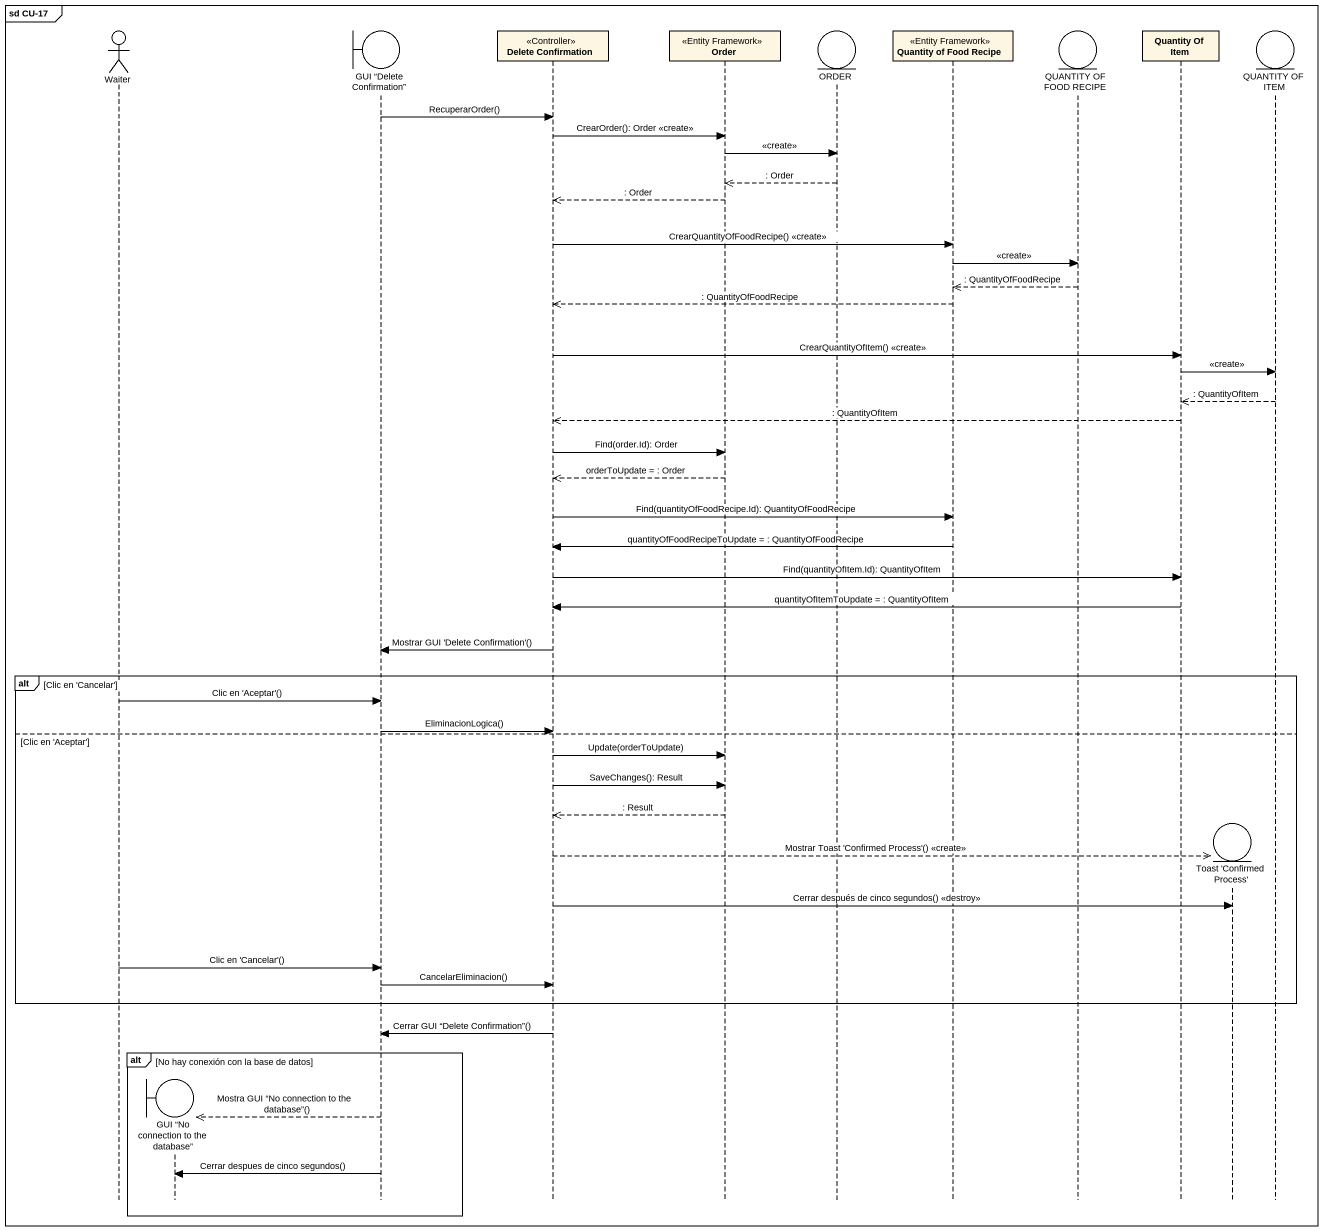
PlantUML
@startuml
mainframe sd CU-17
hide footbox
actor Waiter
boundary "GUI “No connection to the database”" as GUI_No_connection_to_the
boundary "GUI “Delete Confirmation”" as GUI_Delete_Confirmation
participant "Delete Confirmation" as Delete_Confirmation <<Controller>>
participant Order <<Entity Framework>>
entity ORDER
participant "Quantity of Food Recipe" as Quantity_of_Food_Recipe <<Entity Framework>>
entity "QUANTITY OF FOOD RECIPE" as QUANTITY_OF_FOOD_RECIPE
participant "Quantity Of Item" as Quantity_Of_Item
entity "Toast 'Confirmed Process'" as Toast_Confirmed_Process
entity "QUANTITY OF ITEM" as QUANTITY_OF_ITEM

GUI_Delete_Confirmation -> Delete_Confirmation : RecuperarOrder()
Delete_Confirmation -> Order : CrearOrder(): Order <<create>>
Order -> ORDER : <<create>>
ORDER -->> Order : : Order
Order -->> Delete_Confirmation : : Order
Delete_Confirmation -> Quantity_of_Food_Recipe : CrearQuantityOfFoodRecipe() <<create>>
Quantity_of_Food_Recipe -> QUANTITY_OF_FOOD_RECIPE : <<create>>
QUANTITY_OF_FOOD_RECIPE -->> Quantity_of_Food_Recipe : : QuantityOfFoodRecipe
Quantity_of_Food_Recipe -->> Delete_Confirmation : : QuantityOfFoodRecipe
Delete_Confirmation -> Quantity_Of_Item : CrearQuantityOfItem() <<create>>
Quantity_Of_Item -> QUANTITY_OF_ITEM : <<create>>
QUANTITY_OF_ITEM -->> Quantity_Of_Item : : QuantityOfItem
Quantity_Of_Item -->> Delete_Confirmation : : QuantityOfItem
Delete_Confirmation -> Order : Find(order.Id): Order
Order -->> Delete_Confirmation : orderToUpdate = : Order
Delete_Confirmation -> Quantity_of_Food_Recipe : Find(quantityOfFoodRecipe.Id): QuantityOfFoodRecipe
Quantity_of_Food_Recipe -> Delete_Confirmation : quantityOfFoodRecipeToUpdate = : QuantityOfFoodRecipe
Delete_Confirmation -> Quantity_Of_Item : Find(quantityOfItem.Id): QuantityOfItem
Quantity_Of_Item -> Delete_Confirmation : quantityOfItemToUpdate = : QuantityOfItem
Delete_Confirmation -> GUI_Delete_Confirmation : Mostrar GUI 'Delete Confirmation'()
alt Clic en 'Cancelar'
  Waiter -> GUI_Delete_Confirmation : Clic en 'Aceptar'()
  GUI_Delete_Confirmation -> Delete_Confirmation : EliminacionLogica()
else Clic en 'Aceptar'
  Delete_Confirmation -> Order : Update(orderToUpdate)
  Delete_Confirmation -> Order : SaveChanges(): Result
  Order -->> Delete_Confirmation : : Result
  Delete_Confirmation -->> Toast_Confirmed_Process ** : Mostrar Toast 'Confirmed Process'() <<create>>
  Delete_Confirmation -> Toast_Confirmed_Process : Cerrar después de cinco segundos() <<destroy>>
  Waiter -> GUI_Delete_Confirmation : Clic en 'Cancelar'()
  GUI_Delete_Confirmation -> Delete_Confirmation : CancelarEliminacion()
end
Delete_Confirmation -> GUI_Delete_Confirmation : Cerrar GUI “Delete Confirmation”()
alt No hay conexión con la base de datos
  GUI_Delete_Confirmation -->> GUI_No_connection_to_the ** : Mostra GUI “No connection to the database”()
  GUI_Delete_Confirmation -> GUI_No_connection_to_the : Cerrar despues de cinco segundos()
end
@enduml
